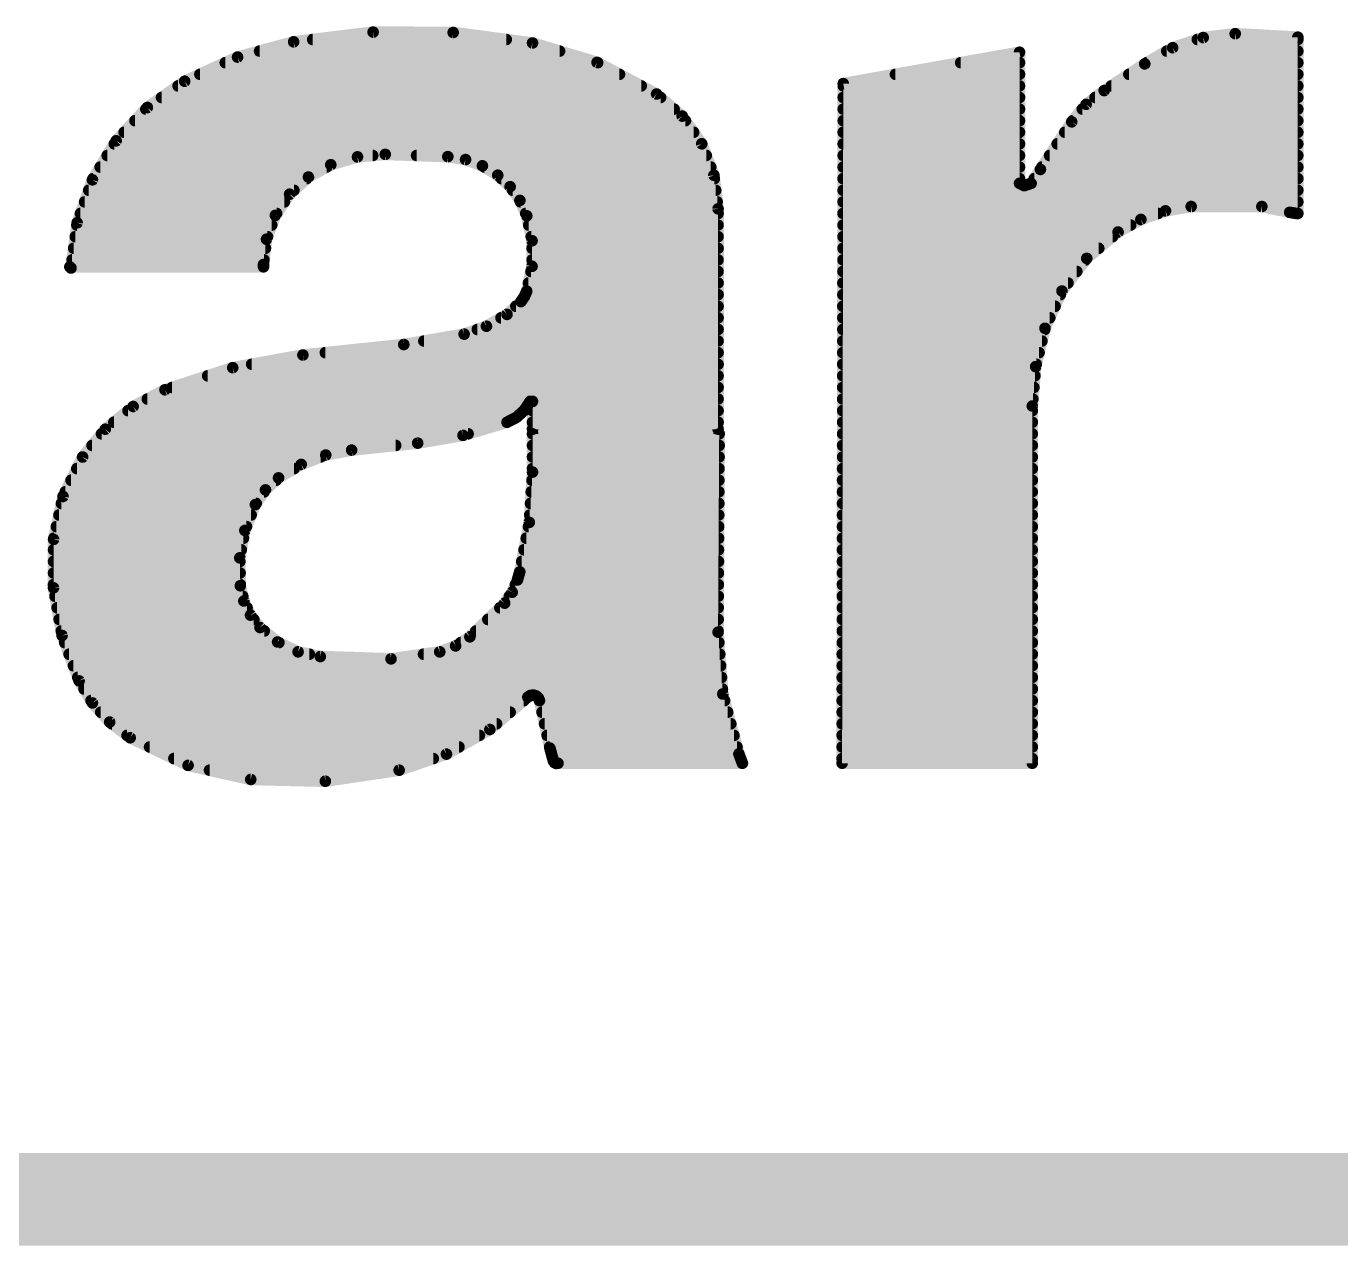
# Model space of a CAD drawing. Extents: x -0.1 to 94.1, y -0.1 to 63.6.
# Drawn here: x 41.434 to 44.313, y -0.102 to 2.569 of the extents above; entities that cross this region are included whole.
import ezdxf

# ---------------------------------------------------------------- set-up
doc = ezdxf.new("R2010")
doc.units = 0
doc.layers.add('20', color=53, linetype='CONTINUOUS')
doc.layers.add('21', color=41, linetype='CONTINUOUS')

msp = doc.modelspace()

# ---------------------------------------------------------------- linework, layer by layer
at = {"layer": '20', "const_width": 0.2032}
msp.add_lwpolyline([(2.3221, 0), (91.6579, 0)], dxfattribs=at)
at = {"layer": '21', "const_width": 0.0254}
for points in [[(42.1933, 2.5562), (42.0192, 2.5349)], [(42.3686, 2.5554), (42.1933, 2.5562)], [(42.5425, 2.5324), (42.3686, 2.5554)], [(44.0116, 2.5443), (44.0817, 2.5527)], [(44.0817, 2.5527), (44.2189, 2.5451)], [(42.0192, 2.5349), (41.8963, 2.5015)], [(42.0608, 2.54), (42.485, 2.54)], [(42.6839, 2.4899), (42.5425, 2.5324)], [(43.8836, 2.4867), (43.9447, 2.522)], [(43.9447, 2.522), (44.0116, 2.5443)], [(43.9988, 2.54), (44.2189, 2.54)], [(44.2189, 2.5451), (44.2189, 2.159)], [(41.8963, 2.5015), (41.7805, 2.4486)], [(41.9446, 2.5146), (42.6017, 2.5146)], [(43.2232, 2.4435), (43.6093, 2.5121)], [(43.6093, 2.5121), (43.6093, 2.225)], [(43.9319, 2.5146), (44.2189, 2.5146)], [(41.8138, 2.4638), (42.733, 2.4638)], [(41.8694, 2.4892), (42.6852, 2.4892)], [(42.8142, 2.4206), (42.6839, 2.4899)], [(43.3375, 2.4638), (43.6093, 2.4638)], [(43.4804, 2.4892), (43.6093, 2.4892)], [(43.7947, 2.4282), (43.8836, 2.4867)], [(43.8488, 2.4638), (44.2189, 2.4638)], [(43.8879, 2.4892), (44.2189, 2.4892)], [(41.7805, 2.4486), (41.6987, 2.3911)], [(41.766, 2.4384), (42.7807, 2.4384)], [(43.2206, 0.955), (43.2232, 2.4435)], [(43.2232, 2.4384), (43.6093, 2.4384)], [(43.8102, 2.4384), (44.2189, 2.4384)], [(41.7298, 2.413), (42.823, 2.413)], [(42.8704, 2.3723), (42.8142, 2.4206)], [(43.2231, 2.413), (43.6093, 2.413)], [(43.7552, 2.398), (43.7947, 2.4282)], [(43.7748, 2.413), (44.2189, 2.413)], [(41.6987, 2.3911), (41.6304, 2.3182)], [(41.6954, 2.3876), (42.8526, 2.3876)], [(43.2231, 2.3876), (43.6093, 2.3876)], [(43.7236, 2.3597), (43.7552, 2.398)], [(43.7467, 2.3876), (44.2189, 2.3876)], [(41.6716, 2.3622), (42.8775, 2.3622)], [(42.9131, 2.3118), (42.8704, 2.3723)], [(43.2231, 2.3622), (43.6093, 2.3622)], [(43.655, 2.2555), (43.7236, 2.3597)], [(43.7257, 2.3622), (44.2189, 2.3622)], [(41.6479, 2.3368), (42.8954, 2.3368)], [(43.223, 2.3368), (43.6093, 2.3368)], [(43.7085, 2.3368), (44.2189, 2.3368)], [(41.6304, 2.3182), (41.5784, 2.2328)], [(41.6263, 2.3114), (42.9133, 2.3114)], [(42.9398, 2.2427), (42.9131, 2.3118)], [(43.223, 2.3114), (43.6093, 2.3114)], [(43.6918, 2.3114), (44.2189, 2.3114)], [(41.6108, 2.286), (42.1925, 2.286)], [(42.0516, 2.2388), (42.1005, 2.2657)], [(42.1005, 2.2657), (42.1591, 2.283)], [(42.1591, 2.283), (42.2199, 2.2885)], [(42.2199, 2.2885), (42.357, 2.2835)], [(42.2885, 2.286), (42.9231, 2.286)], [(42.357, 2.2835), (42.3958, 2.2771)], [(42.3958, 2.2771), (42.4327, 2.2634)], [(42.4327, 2.2634), (42.4663, 2.2428)], [(43.2229, 2.286), (43.6093, 2.286)], [(43.6751, 2.286), (44.2189, 2.286)], [(41.5799, 2.2352), (42.0476, 2.2352)], [(41.5954, 2.2606), (42.0912, 2.2606)], [(42.0104, 2.2012), (42.0516, 2.2388)], [(42.4372, 2.2606), (42.9329, 2.2606)], [(42.4663, 2.2428), (42.4934, 2.2177)], [(42.4745, 2.2352), (42.9407, 2.2352)], [(42.9489, 2.1692), (42.9398, 2.2427)], [(43.2228, 2.2352), (43.6093, 2.2352)], [(43.2229, 2.2606), (43.6093, 2.2606)], [(43.6347, 2.225), (43.655, 2.2555)], [(43.6415, 2.2352), (44.2189, 2.2352)], [(43.6584, 2.2606), (44.2189, 2.2606)], [(41.5784, 2.2328), (41.545, 2.1386)], [(41.5703, 2.2098), (42.0198, 2.2098)], [(42.4934, 2.2177), (42.5148, 2.1877)], [(42.499, 2.2098), (42.9439, 2.2098)], [(43.2228, 2.2098), (44.2189, 2.2098)], [(43.6093, 2.225), (43.6194, 2.22)], [(43.6194, 2.22), (43.6347, 2.225)], [(41.5613, 2.1844), (41.9991, 2.1844)], [(41.9792, 2.1549), (42.0104, 2.2012)], [(42.5148, 2.1877), (42.5298, 2.1539)], [(42.5163, 2.1844), (42.947, 2.1844)], [(43.2227, 2.1844), (44.2189, 2.1844)], [(41.5522, 2.159), (41.982, 2.159)], [(41.9598, 2.1026), (41.9792, 2.1549)], [(42.5275, 2.159), (42.9489, 2.159)], [(42.5298, 2.1539), (42.5415, 2.0993)], [(42.9489, 1.6866), (42.9489, 2.1692)], [(43.2227, 2.159), (43.9127, 2.159)], [(43.929, 2.1647), (43.8751, 2.1459)], [(43.9852, 2.1742), (43.929, 2.1647)], [(44.1401, 2.1742), (43.9852, 2.1742)], [(44.2011, 2.1615), (44.1401, 2.1742)], [(44.2163, 2.159), (44.2011, 2.1615)], [(44.2189, 2.159), (44.2163, 2.159)], [(44.2163, 2.159), (44.2189, 2.159)], [(41.545, 2.1386), (41.5315, 2.0396)], [(41.5443, 2.1336), (41.9713, 2.1336)], [(42.5341, 2.1336), (42.9489, 2.1336)], [(43.2227, 2.1336), (43.8528, 2.1336)], [(43.8252, 2.1184), (43.7565, 2.0607)], [(43.8751, 2.1459), (43.8252, 2.1184)], [(41.5409, 2.1082), (41.9619, 2.1082)], [(41.9532, 2.0472), (41.9598, 2.1026)], [(42.5396, 2.1082), (42.9489, 2.1082)], [(42.5415, 2.0993), (42.5415, 2.0434)], [(43.2226, 2.1082), (43.8131, 2.1082)], [(41.5374, 2.0828), (41.9574, 2.0828)], [(42.5415, 2.0828), (42.9489, 2.0828)], [(43.2226, 2.0828), (43.7828, 2.0828)], [(43.7565, 2.0607), (43.7022, 1.9892)], [(41.529, 2.0422), (41.9532, 2.0422)], [(41.5315, 2.0396), (41.529, 2.0422)], [(41.5339, 2.0574), (41.9544, 2.0574)], [(41.9532, 2.0422), (41.9532, 2.0472)], [(42.5415, 2.0434), (42.5298, 1.9888)], [(42.539, 2.032), (42.9489, 2.032)], [(42.5415, 2.0574), (42.9489, 2.0574)], [(43.2225, 2.0574), (43.754, 2.0574)], [(43.2225, 2.032), (43.7347, 2.032)], [(42.5336, 2.0066), (42.9489, 2.0066)], [(43.2224, 2.0066), (43.7155, 2.0066)], [(42.5245, 1.9768), (42.5171, 1.966)], [(42.5298, 1.9888), (42.5245, 1.9768)], [(42.5265, 1.9812), (42.9489, 1.9812)], [(43.2224, 1.9812), (43.6986, 1.9812)], [(43.7022, 1.9892), (43.6651, 1.9075)], [(42.5171, 1.966), (42.4866, 1.938)], [(42.506, 1.9558), (42.9489, 1.9558)], [(43.2223, 1.9558), (43.6871, 1.9558)], [(42.4866, 1.938), (42.4416, 1.9121)], [(42.4734, 1.9304), (42.9489, 1.9304)], [(43.2223, 1.9304), (43.6755, 1.9304)], [(42.3926, 1.8948), (42.2605, 1.872)], [(42.4416, 1.9121), (42.3926, 1.8948)], [(42.4216, 1.905), (42.9489, 1.905)], [(43.2223, 1.905), (43.6645, 1.905)], [(43.6651, 1.9075), (43.6446, 1.8235)], [(42.2605, 1.872), (42.0395, 1.8491)], [(42.3045, 1.8796), (42.9489, 1.8796)], [(43.2222, 1.8796), (43.6583, 1.8796)], [(42.0395, 1.8491), (41.8858, 1.8213)], [(42.0887, 1.8542), (42.9489, 1.8542)], [(43.2222, 1.8542), (43.6521, 1.8542)], [(41.8858, 1.8213), (41.7373, 1.7729)], [(41.8309, 1.8034), (42.9489, 1.8034)], [(41.9273, 1.8288), (42.9489, 1.8288)], [(43.2221, 1.8288), (43.6459, 1.8288)], [(43.2221, 1.8034), (43.6429, 1.8034)], [(43.6446, 1.8235), (43.6372, 1.7374)], [(41.7373, 1.7729), (41.6676, 1.7363)], [(41.7529, 1.778), (42.9489, 1.778)], [(43.222, 1.778), (43.6407, 1.778)], [(41.6987, 1.7526), (42.9489, 1.7526)], [(42.5246, 1.7281), (42.5374, 1.7475)], [(42.5374, 1.7475), (42.5425, 1.7475)], [(42.5425, 1.7475), (42.5425, 1.6866)], [(43.222, 1.7526), (43.6385, 1.7526)], [(41.6676, 1.7363), (41.6067, 1.6865)], [(41.6565, 1.7272), (42.5236, 1.7272)], [(42.5073, 1.7125), (42.5246, 1.7281)], [(42.5425, 1.7272), (42.9489, 1.7272)], [(43.2219, 1.7272), (43.6372, 1.7272)], [(43.6372, 1.7374), (43.6372, 0.955)], [(41.6067, 1.6865), (41.5569, 1.6256)], [(41.6254, 1.7018), (42.4866, 1.7018)], [(42.3902, 1.673), (42.4866, 1.7018)], [(42.4866, 1.7018), (42.5073, 1.7125)], [(42.5425, 1.7018), (42.9489, 1.7018)], [(42.5425, 1.6866), (42.9489, 1.6866)], [(43.2219, 1.7018), (43.6372, 1.7018)], [(41.5984, 1.6764), (42.4014, 1.6764)], [(42.291, 1.6561), (42.3902, 1.673)], [(42.9514, 1.6764), (42.5425, 1.6764)], [(42.5425, 1.6764), (42.5425, 1.5926)], [(42.9489, 1.2421), (42.9514, 1.6764)], [(43.2219, 1.6764), (43.6372, 1.6764)], [(41.5777, 1.651), (42.2427, 1.651)], [(42.0357, 1.6095), (42.0896, 1.63)], [(42.0896, 1.63), (42.1462, 1.6408)], [(42.1462, 1.6408), (42.291, 1.6561)], [(42.5425, 1.651), (42.9513, 1.651)], [(43.2218, 1.651), (43.6372, 1.651)], [(41.5569, 1.6256), (41.514, 1.5394)], [(41.5443, 1.6002), (42.0202, 1.6002)], [(41.5569, 1.6256), (42.0781, 1.6256)], [(41.9862, 1.5799), (42.0357, 1.6095)], [(42.5425, 1.6256), (42.9511, 1.6256)], [(42.5425, 1.6002), (42.951, 1.6002)], [(43.2217, 1.6002), (43.6372, 1.6002)], [(43.2218, 1.6256), (43.6372, 1.6256)], [(41.5316, 1.5748), (41.9806, 1.5748)], [(41.9574, 1.5536), (41.9862, 1.5799)], [(42.5425, 1.5926), (42.5355, 1.4825)], [(42.5414, 1.5748), (42.9508, 1.5748)], [(43.2217, 1.5748), (43.6372, 1.5748)], [(41.519, 1.5494), (41.9545, 1.5494)], [(41.9354, 1.5215), (41.9574, 1.5536)], [(42.5397, 1.5494), (42.9507, 1.5494)], [(43.2216, 1.5494), (43.6372, 1.5494)], [(41.514, 1.5394), (41.4934, 1.4453)], [(41.5106, 1.524), (41.9371, 1.524)], [(41.9124, 1.4649), (41.9354, 1.5215)], [(42.5381, 1.524), (42.9505, 1.524)], [(43.2216, 1.524), (43.6372, 1.524)], [(41.5051, 1.4986), (41.9261, 1.4986)], [(42.5365, 1.4986), (42.9504, 1.4986)], [(43.2215, 1.4986), (43.6372, 1.4986)], [(41.4995, 1.4732), (41.9158, 1.4732)], [(41.9013, 1.4048), (41.9124, 1.4649)], [(42.5355, 1.4825), (42.5145, 1.3741)], [(42.5337, 1.4732), (42.9502, 1.4732)], [(43.2215, 1.4732), (43.6372, 1.4732)], [(41.4934, 1.4453), (41.4931, 1.3392)], [(41.494, 1.4478), (41.9092, 1.4478)], [(42.5288, 1.4478), (42.9501, 1.4478)], [(43.2215, 1.4478), (43.6372, 1.4478)], [(41.4933, 1.4224), (41.9045, 1.4224)], [(41.9024, 1.3437), (41.9013, 1.4048)], [(42.5238, 1.4224), (42.9499, 1.4224)], [(43.2214, 1.4224), (43.6372, 1.4224)], [(41.4932, 1.3716), (41.9019, 1.3716)], [(41.4933, 1.397), (41.9014, 1.397)], [(42.5145, 1.3741), (42.5094, 1.3564)], [(42.5138, 1.3716), (42.9496, 1.3716)], [(42.5189, 1.397), (42.9498, 1.397)], [(43.2213, 1.3716), (43.6372, 1.3716)], [(43.2214, 1.397), (43.6372, 1.397)], [(41.4932, 1.3462), (41.9024, 1.3462)], [(41.9101, 1.3103), (41.9024, 1.3437)], [(42.5094, 1.3564), (42.4979, 1.3296)], [(42.505, 1.3462), (42.9495, 1.3462)], [(43.2213, 1.3462), (43.6372, 1.3462)], [(41.4931, 1.3392), (41.512, 1.2347)], [(41.4965, 1.3208), (41.9077, 1.3208)], [(42.4979, 1.3296), (42.4815, 1.3056)], [(42.4919, 1.3208), (42.9494, 1.3208)], [(43.2212, 1.3208), (43.6372, 1.3208)], [(41.501, 1.2954), (41.9172, 1.2954)], [(41.9247, 1.2794), (41.9101, 1.3103)], [(42.4815, 1.3056), (42.4053, 1.2319)], [(42.471, 1.2954), (42.9492, 1.2954)], [(43.2212, 1.2954), (43.6372, 1.2954)], [(41.5056, 1.27), (41.9319, 1.27)], [(41.9456, 1.2522), (41.9247, 1.2794)], [(42.4447, 1.27), (42.9491, 1.27)], [(43.2212, 1.27), (43.6372, 1.27)], [(41.5102, 1.2446), (41.9548, 1.2446)], [(41.512, 1.2347), (41.5493, 1.1354)], [(41.984, 1.2206), (41.9456, 1.2522)], [(42.4053, 1.2319), (42.374, 1.2121)], [(42.4184, 1.2446), (42.9489, 1.2446)], [(42.9592, 1.1066), (42.9489, 1.2421)], [(43.2211, 1.2446), (43.6372, 1.2446)], [(41.5178, 1.2192), (41.9869, 1.2192)], [(42.0289, 1.199), (41.984, 1.2206)], [(42.0776, 1.1887), (42.0289, 1.199)], [(42.3393, 1.1989), (42.2326, 1.1836)], [(42.374, 1.2121), (42.3393, 1.1989)], [(42.3852, 1.2192), (42.9507, 1.2192)], [(43.2211, 1.2192), (43.6372, 1.2192)], [(41.5274, 1.1938), (42.0535, 1.1938)], [(41.5369, 1.1684), (42.9545, 1.1684)], [(42.2326, 1.1836), (42.0776, 1.1887)], [(42.3037, 1.1938), (42.9526, 1.1938)], [(43.221, 1.1938), (43.6372, 1.1938)], [(43.221, 1.1684), (43.6372, 1.1684)], [(41.5464, 1.143), (42.9565, 1.143)], [(43.2209, 1.143), (43.6372, 1.143)], [(41.5493, 1.1354), (41.5785, 1.0871)], [(41.5601, 1.1176), (42.9584, 1.1176)], [(43.2209, 1.1176), (43.6372, 1.1176)], [(41.5754, 1.0922), (42.5234, 1.0922)], [(41.5785, 1.0871), (41.6162, 1.0451)], [(42.449, 1.029), (42.5323, 1.0998)], [(42.5323, 1.0998), (42.5377, 1.1034)], [(42.5377, 1.1034), (42.5441, 1.1043)], [(42.5441, 1.1043), (42.5503, 1.1024)], [(42.5503, 1.1024), (42.5551, 1.0981)], [(42.5551, 1.0981), (42.5577, 1.0922)], [(42.5577, 1.0922), (42.5806, 0.9881)], [(42.5577, 1.0922), (42.9631, 1.0922)], [(42.9946, 0.9754), (42.9592, 1.1066)], [(43.2208, 1.0922), (43.6372, 1.0922)], [(41.5967, 1.0668), (42.4935, 1.0668)], [(42.5633, 1.0668), (42.97, 1.0668)], [(43.2208, 1.0668), (43.6372, 1.0668)], [(41.6162, 1.0451), (41.6611, 1.0109)], [(41.6211, 1.0414), (42.4636, 1.0414)], [(42.3539, 0.975), (42.449, 1.029)], [(42.5689, 1.0414), (42.9768, 1.0414)], [(43.2208, 1.0414), (43.6372, 1.0414)], [(41.6544, 1.016), (42.4261, 1.016)], [(41.6611, 1.0109), (41.788, 0.9503)], [(42.5745, 1.016), (42.9837, 1.016)], [(43.2207, 1.016), (43.6372, 1.016)], [(41.7036, 0.9906), (42.3814, 0.9906)], [(42.2504, 0.9398), (42.3539, 0.975)], [(42.58, 0.9906), (42.9905, 0.9906)], [(42.5806, 0.9881), (42.5882, 0.9601)], [(43.0022, 0.955), (42.9946, 0.9754)], [(43.2207, 0.9906), (43.6372, 0.9906)], [(41.7569, 0.9652), (42.3251, 0.9652)], [(41.788, 0.9503), (41.9252, 0.9195)], [(41.8349, 0.9398), (42.2504, 0.9398)], [(42.0887, 0.9157), (42.2504, 0.9398)], [(42.5868, 0.9652), (42.9984, 0.9652)], [(42.5882, 0.9601), (42.5904, 0.9565)], [(42.5904, 0.9565), (42.5941, 0.9546)], [(42.5941, 0.9546), (42.5983, 0.955)], [(42.5983, 0.955), (43.0022, 0.955)], [(43.2206, 0.9652), (43.6372, 0.9652)], [(43.6372, 0.955), (43.2206, 0.955)], [(41.9252, 0.9195), (42.0887, 0.9157)]]:
    msp.add_lwpolyline(points, dxfattribs=at)
at = {"layer": '21', "const_width": 0.0127}
for points in [[(42.1933, 2.5626, 1), (42.1932, 2.5499)], [(42.194, 2.5499, 1), (42.1925, 2.5625)], [(42.3695, 2.5617, 1), (42.3678, 2.5491)], [(42.3686, 2.549, 1), (42.3687, 2.5617)], [(44.0821, 2.559, 1), (44.0813, 2.5464)], [(44.0825, 2.5464, 1), (44.0809, 2.559)], [(42.0184, 2.5412, 1), (42.02, 2.5286)], [(42.0209, 2.5288, 1), (42.0175, 2.541)], [(42.0608, 2.5463, 1), (42.0608, 2.5337)], [(42.485, 2.5337, 1), (42.485, 2.5463)], [(42.5443, 2.5385, 1), (42.5407, 2.5263)], [(42.5417, 2.5261, 1), (42.5433, 2.5387)], [(43.9427, 2.528, 1), (43.9467, 2.516)], [(43.9479, 2.5165, 1), (43.9415, 2.5275)], [(43.9988, 2.5463, 1), (43.9988, 2.5337)], [(44.0109, 2.5506, 1), (44.0124, 2.538)], [(44.0137, 2.5383, 1), (44.0096, 2.5503)], [(44.2253, 2.5451, 1), (44.2126, 2.5451)], [(44.2185, 2.5388, 1), (44.2193, 2.5514)], [(44.2189, 2.5337, 1), (44.2189, 2.5463)], [(41.8947, 2.5076, 1), (41.898, 2.4954)], [(41.899, 2.4957, 1), (41.8937, 2.5073)], [(41.9446, 2.521, 1), (41.9446, 2.5083)], [(42.6017, 2.5083, 1), (42.6017, 2.521)], [(43.6157, 2.5121, 1), (43.603, 2.5121)], [(43.6104, 2.5058, 1), (43.6082, 2.5184)], [(43.9319, 2.521, 1), (43.9319, 2.5083)], [(44.2189, 2.5083, 1), (44.2189, 2.521)], [(41.8138, 2.4701, 1), (41.8138, 2.4575)], [(41.8694, 2.4956, 1), (41.8694, 2.4829)], [(42.6869, 2.4955, 1), (42.6809, 2.4843)], [(42.682, 2.4838, 1), (42.6857, 2.496)], [(42.6852, 2.4829, 1), (42.6852, 2.4956)], [(42.733, 2.4575, 1), (42.733, 2.4701)], [(43.3375, 2.4701, 1), (43.3375, 2.4575)], [(43.4804, 2.4956, 1), (43.4804, 2.4829)], [(43.6093, 2.4829, 1), (43.6093, 2.4956)], [(43.6093, 2.4575, 1), (43.6093, 2.4701)], [(43.8488, 2.4701, 1), (43.8488, 2.4575)], [(43.8804, 2.4922, 1), (43.8868, 2.4812)], [(43.8871, 2.4814, 1), (43.8801, 2.492)], [(43.8879, 2.4956, 1), (43.8879, 2.4829)], [(44.2189, 2.4829, 1), (44.2189, 2.4956)], [(44.2189, 2.4575, 1), (44.2189, 2.4701)], [(41.766, 2.4447, 1), (41.766, 2.4321)], [(41.7779, 2.4544, 1), (41.7831, 2.4428)], [(41.7842, 2.4434, 1), (41.7768, 2.4538)], [(42.7807, 2.4321, 1), (42.7807, 2.4447)], [(43.2221, 2.4498, 1), (43.2243, 2.4372)], [(43.2232, 2.4447, 1), (43.2232, 2.4321)], [(43.2295, 2.4435, 1), (43.2169, 2.4435)], [(43.6093, 2.4321, 1), (43.6093, 2.4447)], [(43.8102, 2.4447, 1), (43.8102, 2.4321)], [(44.2189, 2.4321, 1), (44.2189, 2.4447)], [(41.7298, 2.4194, 1), (41.7298, 2.4067)], [(42.8183, 2.4254, 1), (42.8101, 2.4158)], [(42.8112, 2.415, 1), (42.8172, 2.4262)], [(42.823, 2.4067, 1), (42.823, 2.4194)], [(43.2231, 2.4194, 1), (43.2231, 2.4067)], [(43.6093, 2.4067, 1), (43.6093, 2.4194)], [(43.7748, 2.4194, 1), (43.7748, 2.4067)], [(43.7912, 2.4335, 1), (43.7982, 2.4229)], [(43.7986, 2.4232, 1), (43.7908, 2.4332)], [(44.2189, 2.4067, 1), (44.2189, 2.4194)], [(41.6954, 2.3939, 1), (41.6954, 2.3813)], [(41.6951, 2.3963, 1), (41.7024, 2.3859)], [(41.7034, 2.3868, 1), (41.6941, 2.3955)], [(42.8526, 2.3813, 1), (42.8526, 2.3939)], [(43.2231, 2.3939, 1), (43.2231, 2.3813)], [(43.6093, 2.3813, 1), (43.6093, 2.3939)], [(43.7467, 2.3939, 1), (43.7467, 2.3813)], [(43.7514, 2.403, 1), (43.7591, 2.393)], [(43.7601, 2.394, 1), (43.7504, 2.402)], [(44.2189, 2.3813, 1), (44.2189, 2.3939)], [(41.6716, 2.3685, 1), (41.6716, 2.3559)], [(42.8756, 2.376, 1), (42.8652, 2.3686)], [(42.8662, 2.3675, 1), (42.8745, 2.3771)], [(42.8775, 2.3559, 1), (42.8775, 2.3685)], [(43.2231, 2.3685, 1), (43.2231, 2.3559)], [(43.6093, 2.3559, 1), (43.6093, 2.3685)], [(43.7187, 2.3637, 1), (43.7285, 2.3557)], [(43.7289, 2.3562, 1), (43.7183, 2.3632)], [(43.7257, 2.3685, 1), (43.7257, 2.3559)], [(44.2189, 2.3559, 1), (44.2189, 2.3685)], [(41.6479, 2.3432, 1), (41.6479, 2.3305)], [(42.8954, 2.3305, 1), (42.8954, 2.3432)], [(43.223, 2.3432, 1), (43.223, 2.3305)], [(43.6093, 2.3305, 1), (43.6093, 2.3432)], [(43.7085, 2.3432, 1), (43.7085, 2.3305)], [(44.2189, 2.3305, 1), (44.2189, 2.3432)], [(41.6263, 2.3177, 1), (41.6263, 2.3051)], [(41.6258, 2.3225, 1), (41.635, 2.3138)], [(41.6358, 2.3149, 1), (41.625, 2.3215)], [(42.919, 2.3141, 1), (42.9072, 2.3095)], [(42.9079, 2.3081, 1), (42.9183, 2.3155)], [(42.9133, 2.3051, 1), (42.9133, 2.3177)], [(43.223, 2.3177, 1), (43.223, 2.3051)], [(43.6093, 2.3051, 1), (43.6093, 2.3177)], [(43.6918, 2.3177, 1), (43.6918, 2.3051)], [(44.2189, 2.3051, 1), (44.2189, 2.3177)], [(41.6108, 2.2923, 1), (41.6108, 2.2797)], [(42.0987, 2.2718, 1), (42.1023, 2.2596)], [(42.1036, 2.2601, 1), (42.0974, 2.2713)], [(42.1585, 2.2893, 1), (42.1597, 2.2766)], [(42.1609, 2.2769, 1), (42.1573, 2.289)], [(42.1925, 2.2797, 1), (42.1925, 2.2923)], [(42.2201, 2.2948, 1), (42.2197, 2.2822)], [(42.2205, 2.2822, 1), (42.2193, 2.2948)], [(42.2885, 2.2923, 1), (42.2885, 2.2797)], [(42.358, 2.2898, 1), (42.356, 2.2772)], [(42.3568, 2.2772, 1), (42.3572, 2.2898)], [(42.3981, 2.283, 1), (42.3936, 2.2711)], [(42.3948, 2.2708, 1), (42.3969, 2.2834)], [(42.436, 2.2688, 1), (42.4294, 2.2579)], [(42.4305, 2.2574, 1), (42.4349, 2.2693)], [(42.9231, 2.2797, 1), (42.9231, 2.2923)], [(43.2229, 2.2923, 1), (43.2229, 2.2797)], [(43.6093, 2.2797, 1), (43.6093, 2.2923)], [(43.6751, 2.2923, 1), (43.6751, 2.2797)], [(44.2189, 2.2797, 1), (44.2189, 2.2923)], [(41.5799, 2.2416, 1), (41.5799, 2.2289)], [(41.5954, 2.267, 1), (41.5954, 2.2543)], [(42.0485, 2.2444, 1), (42.0547, 2.2333)], [(42.0559, 2.2341, 1), (42.0473, 2.2435)], [(42.0476, 2.2289, 1), (42.0476, 2.2416)], [(42.0912, 2.2543, 1), (42.0912, 2.267)], [(42.4372, 2.267, 1), (42.4372, 2.2543)], [(42.4706, 2.2475, 1), (42.462, 2.2381)], [(42.463, 2.2374, 1), (42.4696, 2.2482)], [(42.4745, 2.2416, 1), (42.4745, 2.2289)], [(42.9329, 2.2543, 1), (42.9329, 2.267)], [(42.9461, 2.2435, 1), (42.9335, 2.2419)], [(42.9339, 2.2404, 1), (42.9457, 2.245)], [(42.9407, 2.2289, 1), (42.9407, 2.2416)], [(43.2228, 2.2416, 1), (43.2228, 2.2289)], [(43.2229, 2.267, 1), (43.2229, 2.2543)], [(43.6093, 2.2543, 1), (43.6093, 2.267)], [(43.6093, 2.2289, 1), (43.6093, 2.2416)], [(43.6415, 2.2416, 1), (43.6415, 2.2289)], [(43.6497, 2.259, 1), (43.6603, 2.252)], [(43.6603, 2.252, 1), (43.6497, 2.259)], [(43.6584, 2.267, 1), (43.6584, 2.2543)], [(44.2189, 2.2543, 1), (44.2189, 2.267)], [(44.2189, 2.2289, 1), (44.2189, 2.2416)], [(41.5703, 2.2161, 1), (41.5703, 2.2035)], [(41.573, 2.2361, 1), (41.5839, 2.2295)], [(41.5844, 2.2307, 1), (41.5725, 2.2349)], [(42.0198, 2.2035, 1), (42.0198, 2.2161)], [(42.4985, 2.2214, 1), (42.4882, 2.214)], [(42.4891, 2.213, 1), (42.4977, 2.2224)], [(42.499, 2.2161, 1), (42.499, 2.2035)], [(42.9439, 2.2035, 1), (42.9439, 2.2161)], [(43.2228, 2.2161, 1), (43.2228, 2.2035)], [(43.6121, 2.2307, 1), (43.6065, 2.2193)], [(43.603, 2.225, 1), (43.6157, 2.225)], [(43.6174, 2.226, 1), (43.6214, 2.214)], [(43.6166, 2.2143, 1), (43.6222, 2.2257)], [(43.6294, 2.2285, 1), (43.64, 2.2215)], [(43.6367, 2.219, 1), (43.6327, 2.231)], [(44.2189, 2.2035, 1), (44.2189, 2.2161)], [(41.5613, 2.1907, 1), (41.5613, 2.1781)], [(41.9991, 2.1781, 1), (41.9991, 2.1907)], [(42.0061, 2.2059, 1), (42.0147, 2.1965)], [(42.0157, 2.1976, 1), (42.0051, 2.2047)], [(42.5206, 2.1902, 1), (42.509, 2.1851)], [(42.5097, 2.184, 1), (42.52, 2.1913)], [(42.5163, 2.1907, 1), (42.5163, 2.1781)], [(42.947, 2.1781, 1), (42.947, 2.1907)], [(43.2227, 2.1907, 1), (43.2227, 2.1781)], [(44.2189, 2.1781, 1), (44.2189, 2.1907)], [(41.5522, 2.1654, 1), (41.5522, 2.1527)], [(41.9739, 2.1585, 1), (41.9845, 2.1514)], [(41.9852, 2.1527, 1), (41.9733, 2.1571)], [(41.982, 2.1527, 1), (41.982, 2.1654)], [(42.5275, 2.1654, 1), (42.5275, 2.1527)], [(42.536, 2.1552, 1), (42.5236, 2.1526)], [(42.524, 2.1513, 1), (42.5356, 2.1565)], [(42.9552, 2.1692, 1), (42.9426, 2.1692)], [(42.9426, 2.1684, 1), (42.9552, 2.17)], [(42.9489, 2.1527, 1), (42.9489, 2.1654)], [(43.2227, 2.1654, 1), (43.2227, 2.1527)], [(43.9127, 2.1527, 1), (43.9127, 2.1654)], [(43.9279, 2.1709, 1), (43.93, 2.1584)], [(43.9311, 2.1587, 1), (43.9269, 2.1707)], [(43.9852, 2.1805, 1), (43.9852, 2.1679)], [(43.9863, 2.1679, 1), (43.9841, 2.1805)], [(44.1414, 2.1804, 1), (44.1388, 2.168)], [(44.1401, 2.1679, 1), (44.1401, 2.1805)], [(44.2021, 2.1678, 1), (44.2001, 2.1552)], [(44.1998, 2.1553, 1), (44.2024, 2.1677)], [(44.2163, 2.1654, 1), (44.2163, 2.1527)], [(44.2163, 2.1654, 1), (44.2163, 2.1527)], [(44.2126, 2.159, 1), (44.2253, 2.159)], [(44.2153, 2.1527, 1), (44.2173, 2.1653)], [(44.2189, 2.1527, 1), (44.2189, 2.1654)], [(44.2189, 2.1527, 1), (44.2189, 2.1654)], [(41.5443, 2.1399, 1), (41.5443, 2.1273)], [(41.539, 2.1408, 1), (41.551, 2.1365)], [(41.5513, 2.1378, 1), (41.5387, 2.1395)], [(41.9713, 2.1273, 1), (41.9713, 2.1399)], [(42.5341, 2.1399, 1), (42.5341, 2.1273)], [(42.9489, 2.1273, 1), (42.9489, 2.1399)], [(43.2227, 2.1399, 1), (43.2227, 2.1273)], [(43.8293, 2.1135, 1), (43.8211, 2.1233)], [(43.8528, 2.1273, 1), (43.8528, 2.1399)], [(43.873, 2.1519, 1), (43.8772, 2.1399)], [(43.8782, 2.1404, 1), (43.8721, 2.1515)], [(41.5409, 2.1145, 1), (41.5409, 2.1019)], [(41.9538, 2.1048, 1), (41.9657, 2.1004)], [(41.9661, 2.1019, 1), (41.9535, 2.1034)], [(41.9619, 2.1019, 1), (41.9619, 2.1145)], [(42.5396, 2.1145, 1), (42.5396, 2.1019)], [(42.5478, 2.0993, 1), (42.5351, 2.0993)], [(42.5353, 2.098, 1), (42.5477, 2.1006)], [(42.9489, 2.1019, 1), (42.9489, 2.1145)], [(43.2226, 2.1145, 1), (43.2226, 2.1019)], [(43.8131, 2.1019, 1), (43.8131, 2.1145)], [(43.8221, 2.124, 1), (43.8283, 2.1128)], [(41.5374, 2.0892, 1), (41.5374, 2.0765)], [(41.9574, 2.0765, 1), (41.9574, 2.0892)], [(42.5415, 2.0892, 1), (42.5415, 2.0765)], [(42.9489, 2.0765, 1), (42.9489, 2.0892)], [(43.2226, 2.0892, 1), (43.2226, 2.0765)], [(43.7616, 2.0568, 1), (43.7514, 2.0645)], [(43.7828, 2.0765, 1), (43.7828, 2.0892)], [(41.529, 2.0486, 1), (41.529, 2.0359)], [(41.5336, 2.0466, 1), (41.5244, 2.0378)], [(41.5252, 2.0405, 1), (41.5378, 2.0387)], [(41.5269, 2.0352, 1), (41.5361, 2.044)], [(41.5339, 2.0637, 1), (41.5339, 2.0511)], [(41.9469, 2.0479, 1), (41.9595, 2.0465)], [(41.9596, 2.0472, 1), (41.9469, 2.0472)], [(41.9469, 2.0422, 1), (41.9596, 2.0422)], [(41.9532, 2.0359, 1), (41.9532, 2.0486)], [(41.9544, 2.0511, 1), (41.9544, 2.0637)], [(42.539, 2.0383, 1), (42.539, 2.0257)], [(42.5415, 2.0637, 1), (42.5415, 2.0511)], [(42.5351, 2.0434, 1), (42.5478, 2.0434)], [(42.5477, 2.0421, 1), (42.5353, 2.0447)], [(42.9489, 2.0511, 1), (42.9489, 2.0637)], [(42.9489, 2.0257, 1), (42.9489, 2.0383)], [(43.2225, 2.0637, 1), (43.2225, 2.0511)], [(43.2225, 2.0383, 1), (43.2225, 2.0257)], [(43.7347, 2.0257, 1), (43.7347, 2.0383)], [(43.7524, 2.0655, 1), (43.7606, 2.0558)], [(43.754, 2.0511, 1), (43.754, 2.0637)], [(42.5336, 2.013, 1), (42.5336, 2.0003)], [(42.9489, 2.0003, 1), (42.9489, 2.013)], [(43.2224, 2.013, 1), (43.2224, 2.0003)], [(43.7155, 2.0003, 1), (43.7155, 2.013)], [(42.5298, 1.9732, 1), (42.5193, 1.9804)], [(42.5265, 1.9876, 1), (42.5265, 1.9748)], [(42.5236, 1.9901, 1), (42.536, 1.9875)], [(42.5356, 1.9863, 1), (42.524, 1.9913)], [(42.9489, 1.9748, 1), (42.9489, 1.9876)], [(43.2224, 1.9876, 1), (43.2224, 1.9748)], [(43.6972, 1.993, 1), (43.7073, 1.9853)], [(43.708, 1.9866, 1), (43.6965, 1.9918)], [(43.6986, 1.9748, 1), (43.6986, 1.9876)], [(42.506, 1.9622, 1), (42.506, 1.9494)], [(42.5119, 1.9696, 1), (42.5223, 1.9624)], [(42.5214, 1.9613, 1), (42.5128, 1.9707)], [(42.5187, 1.9793, 1), (42.5304, 1.9742)], [(42.9489, 1.9494, 1), (42.9489, 1.9622)], [(43.2223, 1.9622, 1), (43.2223, 1.9494)], [(43.6871, 1.9494, 1), (43.6871, 1.9622)], [(42.4734, 1.9368, 1), (42.4734, 1.9241)], [(42.4823, 1.9427, 1), (42.4909, 1.9333)], [(42.4898, 1.9325, 1), (42.4834, 1.9435)], [(42.9489, 1.9241, 1), (42.9489, 1.9368)], [(43.2223, 1.9368, 1), (43.2223, 1.9241)], [(43.6755, 1.9241, 1), (43.6755, 1.9368)], [(42.3905, 1.9008, 1), (42.3947, 1.8888)], [(42.3937, 1.8885, 1), (42.3915, 1.9011)], [(42.4216, 1.9114, 1), (42.4216, 1.8986)], [(42.4384, 1.9176, 1), (42.4448, 1.9065)], [(42.4437, 1.9061, 1), (42.4395, 1.918)], [(42.9489, 1.8986, 1), (42.9489, 1.9114)], [(43.2223, 1.9114, 1), (43.2223, 1.8986)], [(43.6593, 1.9101, 1), (43.6709, 1.9049)], [(43.6713, 1.906, 1), (43.6589, 1.909)], [(43.6645, 1.8986, 1), (43.6645, 1.9114)], [(42.2594, 1.8783, 1), (42.2616, 1.8657)], [(42.2612, 1.8657, 1), (42.2598, 1.8783)], [(42.3045, 1.886, 1), (42.3045, 1.8733)], [(42.9489, 1.8733, 1), (42.9489, 1.886)], [(43.2222, 1.886, 1), (43.2222, 1.8733)], [(43.6583, 1.8733, 1), (43.6583, 1.886)], [(42.0388, 1.8554, 1), (42.0402, 1.8428)], [(42.0406, 1.8429, 1), (42.0384, 1.8553)], [(42.0887, 1.8606, 1), (42.0887, 1.8478)], [(42.9489, 1.8478, 1), (42.9489, 1.8606)], [(43.2222, 1.8606, 1), (43.2222, 1.8478)], [(43.6521, 1.8478, 1), (43.6521, 1.8606)], [(41.8309, 1.8098, 1), (41.8309, 1.7971)], [(41.8847, 1.8276, 1), (41.8869, 1.8151)], [(41.8878, 1.8153, 1), (41.8838, 1.8273)], [(41.9273, 1.8352, 1), (41.9273, 1.8224)], [(42.9489, 1.8224, 1), (42.9489, 1.8352)], [(42.9489, 1.7971, 1), (42.9489, 1.8098)], [(43.2221, 1.8352, 1), (43.2221, 1.8224)], [(43.2221, 1.8098, 1), (43.2221, 1.7971)], [(43.651, 1.823, 1), (43.6383, 1.8241)], [(43.6385, 1.825, 1), (43.6508, 1.822)], [(43.6429, 1.7971, 1), (43.6429, 1.8098)], [(43.6459, 1.8224, 1), (43.6459, 1.8352)], [(41.7353, 1.7789, 1), (41.7393, 1.7669)], [(41.7403, 1.7673, 1), (41.7343, 1.7785)], [(41.7529, 1.7844, 1), (41.7529, 1.7716)], [(42.9489, 1.7716, 1), (42.9489, 1.7844)], [(43.222, 1.7844, 1), (43.222, 1.7716)], [(43.6407, 1.7716, 1), (43.6407, 1.7844)], [(41.6987, 1.759, 1), (41.6987, 1.7463)], [(42.5374, 1.7539, 1), (42.5374, 1.7411)], [(42.5427, 1.744, 1), (42.5321, 1.751)], [(42.5489, 1.7475, 1), (42.5362, 1.7475)], [(42.5425, 1.7411, 1), (42.5425, 1.7539)], [(42.9489, 1.7463, 1), (42.9489, 1.759)], [(43.222, 1.759, 1), (43.222, 1.7463)], [(43.6385, 1.7463, 1), (43.6385, 1.759)], [(41.6565, 1.7336, 1), (41.6565, 1.7208)], [(41.6647, 1.7419, 1), (41.6706, 1.7307)], [(41.6717, 1.7314, 1), (41.6636, 1.7412)], [(42.5193, 1.7316, 1), (42.5299, 1.7246)], [(42.5288, 1.7233, 1), (42.5203, 1.7328)], [(42.5236, 1.7208, 1), (42.5236, 1.7336)], [(42.5425, 1.7336, 1), (42.5425, 1.7208)], [(42.9489, 1.7208, 1), (42.9489, 1.7336)], [(43.2219, 1.7336, 1), (43.2219, 1.7208)], [(43.6435, 1.7374, 1), (43.6309, 1.7374)], [(43.6309, 1.7379, 1), (43.6435, 1.7369)], [(43.6372, 1.7208, 1), (43.6372, 1.7336)], [(41.6116, 1.6825, 1), (41.6018, 1.6906)], [(41.6254, 1.7082, 1), (41.6254, 1.6954)], [(42.4837, 1.7074, 1), (42.4895, 1.6962)], [(42.4884, 1.6957, 1), (42.4848, 1.7079)], [(42.4866, 1.6954, 1), (42.4866, 1.7082)], [(42.503, 1.7172, 1), (42.5115, 1.7078)], [(42.5102, 1.7069, 1), (42.5044, 1.7181)], [(42.5425, 1.7082, 1), (42.5425, 1.6954)], [(42.5425, 1.693, 1), (42.5425, 1.6803)], [(42.9489, 1.6954, 1), (42.9489, 1.7082)], [(42.9489, 1.6803, 1), (42.9489, 1.693)], [(43.2219, 1.7082, 1), (43.2219, 1.6954)], [(43.6372, 1.6954, 1), (43.6372, 1.7082)], [(41.5984, 1.6828, 1), (41.5984, 1.6701)], [(41.6027, 1.6915, 1), (41.6107, 1.6816)], [(42.3884, 1.6791, 1), (42.392, 1.667)], [(42.3912, 1.6668, 1), (42.3891, 1.6793)], [(42.4014, 1.6701, 1), (42.4014, 1.6828)], [(42.5425, 1.6828, 1), (42.5425, 1.6701)], [(42.5362, 1.6866, 1), (42.5489, 1.6866)], [(42.5489, 1.6764, 1), (42.5362, 1.6764)], [(42.9426, 1.6866, 1), (42.9552, 1.6866)], [(42.9577, 1.6764, 1), (42.9451, 1.6764)], [(42.9514, 1.6701, 1), (42.9514, 1.6828)], [(43.2219, 1.6828, 1), (43.2219, 1.6701)], [(43.6372, 1.6701, 1), (43.6372, 1.6828)], [(41.5777, 1.6574, 1), (41.5777, 1.6446)], [(42.0884, 1.6362, 1), (42.0908, 1.6237)], [(42.0918, 1.624, 1), (42.0873, 1.6359)], [(42.1455, 1.6471, 1), (42.1469, 1.6345)], [(42.1474, 1.6346, 1), (42.145, 1.647)], [(42.2427, 1.6446, 1), (42.2427, 1.6574)], [(42.2899, 1.6624, 1), (42.2921, 1.6498)], [(42.2917, 1.6498, 1), (42.2903, 1.6624)], [(42.5425, 1.6574, 1), (42.5425, 1.6446)], [(42.9513, 1.6446, 1), (42.9513, 1.6574)], [(43.2218, 1.6574, 1), (43.2218, 1.6446)], [(43.6372, 1.6446, 1), (43.6372, 1.6574)], [(41.5443, 1.6066, 1), (41.5443, 1.5938)], [(41.5569, 1.632, 1), (41.5569, 1.6193)], [(41.552, 1.6296, 1), (41.5618, 1.6216)], [(41.5626, 1.6228, 1), (41.5512, 1.6284)], [(42.0202, 1.5938, 1), (42.0202, 1.6066)], [(42.0334, 1.6154, 1), (42.038, 1.6035)], [(42.039, 1.604, 1), (42.0324, 1.6149)], [(42.0781, 1.6193, 1), (42.0781, 1.632)], [(42.5425, 1.6066, 1), (42.5425, 1.5938)], [(42.5425, 1.632, 1), (42.5425, 1.6193)], [(42.9511, 1.6193, 1), (42.9511, 1.632)], [(42.951, 1.5938, 1), (42.951, 1.6066)], [(43.2217, 1.6066, 1), (43.2217, 1.5938)], [(43.2218, 1.632, 1), (43.2218, 1.6193)], [(43.6372, 1.6193, 1), (43.6372, 1.632)], [(43.6372, 1.5938, 1), (43.6372, 1.6066)], [(41.5316, 1.5812, 1), (41.5316, 1.5684)], [(41.9829, 1.5854, 1), (41.9895, 1.5744)], [(41.9806, 1.5684, 1), (41.9806, 1.5812)], [(41.9905, 1.5752, 1), (41.9819, 1.5846)], [(42.5414, 1.5812, 1), (42.5414, 1.5684)], [(42.5488, 1.5922, 1), (42.5362, 1.593)], [(42.5362, 1.5926, 1), (42.5489, 1.5926)], [(42.9508, 1.5684, 1), (42.9508, 1.5812)], [(43.2217, 1.5812, 1), (43.2217, 1.5684)], [(43.6372, 1.5684, 1), (43.6372, 1.5812)], [(41.519, 1.5558, 1), (41.519, 1.5431)], [(41.9532, 1.5583, 1), (41.9617, 1.5489)], [(41.9627, 1.55, 1), (41.9522, 1.5572)], [(41.9545, 1.5431, 1), (41.9545, 1.5558)], [(42.5397, 1.5558, 1), (42.5397, 1.5431)], [(42.9507, 1.5431, 1), (42.9507, 1.5558)], [(43.2216, 1.5558, 1), (43.2216, 1.5431)], [(43.6372, 1.5431, 1), (43.6372, 1.5558)], [(41.5106, 1.5304, 1), (41.5106, 1.5176)], [(41.5083, 1.5422, 1), (41.5197, 1.5365)], [(41.5202, 1.538, 1), (41.5078, 1.5407)], [(41.9302, 1.5251, 1), (41.9406, 1.5179)], [(41.9413, 1.5191, 1), (41.9295, 1.5239)], [(41.9371, 1.5176, 1), (41.9371, 1.5304)], [(42.5381, 1.5304, 1), (42.5381, 1.5176)], [(42.9505, 1.5176, 1), (42.9505, 1.5304)], [(43.2216, 1.5304, 1), (43.2216, 1.5176)], [(43.6372, 1.5176, 1), (43.6372, 1.5304)], [(41.5051, 1.505, 1), (41.5051, 1.4923)], [(41.9261, 1.4923, 1), (41.9261, 1.505)], [(42.5365, 1.505, 1), (42.5365, 1.4923)], [(42.9504, 1.4923, 1), (42.9504, 1.505)], [(43.2215, 1.505, 1), (43.2215, 1.4923)], [(43.6372, 1.4923, 1), (43.6372, 1.505)], [(41.4995, 1.4796, 1), (41.4995, 1.4668)], [(41.9065, 1.4673, 1), (41.9183, 1.4625)], [(41.9187, 1.4637, 1), (41.9062, 1.466)], [(41.9158, 1.4668, 1), (41.9158, 1.4796)], [(42.5337, 1.4796, 1), (42.5337, 1.4668)], [(42.5291, 1.4829, 1), (42.5418, 1.4821)], [(42.5417, 1.4812, 1), (42.5292, 1.4837)], [(42.9502, 1.4668, 1), (42.9502, 1.4796)], [(43.2215, 1.4796, 1), (43.2215, 1.4668)], [(43.6372, 1.4668, 1), (43.6372, 1.4796)], [(41.4872, 1.4467, 1), (41.4996, 1.4439)], [(41.4997, 1.4453, 1), (41.4871, 1.4453)], [(41.494, 1.4542, 1), (41.494, 1.4414)], [(41.9092, 1.4414, 1), (41.9092, 1.4542)], [(42.5288, 1.4542, 1), (42.5288, 1.4414)], [(42.9501, 1.4414, 1), (42.9501, 1.4542)], [(43.2215, 1.4542, 1), (43.2215, 1.4414)], [(43.6372, 1.4414, 1), (43.6372, 1.4542)], [(41.4933, 1.4288, 1), (41.4933, 1.4161)], [(41.9076, 1.4049, 1), (41.8949, 1.4047)], [(41.895, 1.406, 1), (41.9075, 1.4036)], [(41.9045, 1.4161, 1), (41.9045, 1.4288)], [(42.5238, 1.4288, 1), (42.5238, 1.4161)], [(42.9499, 1.4161, 1), (42.9499, 1.4288)], [(43.2214, 1.4288, 1), (43.2214, 1.4161)], [(43.6372, 1.4161, 1), (43.6372, 1.4288)], [(41.4932, 1.378, 1), (41.4932, 1.3653)], [(41.4933, 1.4034, 1), (41.4933, 1.3906)], [(41.9014, 1.3906, 1), (41.9014, 1.4034)], [(41.9019, 1.3653, 1), (41.9019, 1.378)], [(42.5138, 1.378, 1), (42.5138, 1.3653)], [(42.5206, 1.3723, 1), (42.5084, 1.3759)], [(42.5189, 1.4034, 1), (42.5189, 1.3906)], [(42.9496, 1.3653, 1), (42.9496, 1.378)], [(42.9498, 1.3906, 1), (42.9498, 1.4034)], [(43.2213, 1.378, 1), (43.2213, 1.3653)], [(43.2214, 1.4034, 1), (43.2214, 1.3906)], [(43.6372, 1.3906, 1), (43.6372, 1.4034)], [(43.6372, 1.3653, 1), (43.6372, 1.378)], [(41.4932, 1.3526, 1), (41.4932, 1.3398)], [(41.9086, 1.3451, 1), (41.8962, 1.3423)], [(41.9024, 1.3398, 1), (41.9024, 1.3526)], [(42.505, 1.3526, 1), (42.505, 1.3398)], [(42.5033, 1.3582, 1), (42.5155, 1.3546)], [(42.5152, 1.3539, 1), (42.5036, 1.3589)], [(42.5083, 1.3753, 1), (42.5207, 1.3729)], [(42.9495, 1.3398, 1), (42.9495, 1.3526)], [(43.2213, 1.3526, 1), (43.2213, 1.3398)], [(43.6372, 1.3398, 1), (43.6372, 1.3526)], [(41.4994, 1.3403, 1), (41.4869, 1.3381)], [(41.4868, 1.3392, 1), (41.4995, 1.3392)], [(41.4965, 1.3272, 1), (41.4965, 1.3144)], [(41.8961, 1.3436, 1), (41.9087, 1.3438)], [(41.9077, 1.3144, 1), (41.9077, 1.3272)], [(42.4919, 1.3272, 1), (42.4919, 1.3144)], [(42.4921, 1.3321, 1), (42.5038, 1.3271)], [(42.5032, 1.326, 1), (42.4927, 1.3332)], [(42.9494, 1.3144, 1), (42.9494, 1.3272)], [(43.2212, 1.3272, 1), (43.2212, 1.3144)], [(43.6372, 1.3144, 1), (43.6372, 1.3272)], [(41.501, 1.3018, 1), (41.501, 1.2891)], [(41.9158, 1.313, 1), (41.9044, 1.3076)], [(41.9039, 1.3089, 1), (41.9163, 1.3118)], [(41.9172, 1.2891, 1), (41.9172, 1.3018)], [(42.471, 1.3018, 1), (42.471, 1.2891)], [(42.4763, 1.3092, 1), (42.4867, 1.302)], [(42.4859, 1.301, 1), (42.4771, 1.3102)], [(42.9492, 1.2891, 1), (42.9492, 1.3018)], [(43.2212, 1.3018, 1), (43.2212, 1.2891)], [(43.6372, 1.2891, 1), (43.6372, 1.3018)], [(41.5056, 1.2764, 1), (41.5056, 1.2636)], [(41.9298, 1.2832, 1), (41.9197, 1.2755)], [(41.919, 1.2766, 1), (41.9305, 1.2821)], [(41.9319, 1.2636, 1), (41.9319, 1.2764)], [(42.4447, 1.2764, 1), (42.4447, 1.2636)], [(42.9491, 1.2636, 1), (42.9491, 1.2764)], [(43.2212, 1.2764, 1), (43.2212, 1.2636)], [(43.6372, 1.2636, 1), (43.6372, 1.2764)], [(41.5102, 1.251, 1), (41.5102, 1.2383)], [(41.5179, 1.237, 1), (41.506, 1.2325)], [(41.5057, 1.2336, 1), (41.5182, 1.2359)], [(41.9496, 1.2571, 1), (41.9416, 1.2473)], [(41.9406, 1.2483, 1), (41.9506, 1.2561)], [(41.9548, 1.2383, 1), (41.9548, 1.251)], [(42.4009, 1.2365, 1), (42.4097, 1.2273)], [(42.4087, 1.2265, 1), (42.4019, 1.2373)], [(42.4184, 1.251, 1), (42.4184, 1.2383)], [(42.9552, 1.2426, 1), (42.9426, 1.2416)], [(42.9426, 1.2421, 1), (42.9552, 1.2421)], [(42.9489, 1.2383, 1), (42.9489, 1.251)], [(43.2211, 1.251, 1), (43.2211, 1.2383)], [(43.6372, 1.2383, 1), (43.6372, 1.251)], [(41.5178, 1.2256, 1), (41.5178, 1.2128)], [(41.9868, 1.2263, 1), (41.9813, 1.2149)], [(41.98, 1.2157, 1), (41.9881, 1.2255)], [(41.9869, 1.2128, 1), (41.9869, 1.2256)], [(42.0302, 1.2052, 1), (42.0276, 1.1928)], [(42.0261, 1.1933, 1), (42.0317, 1.2047)], [(42.337, 1.2048, 1), (42.3416, 1.193)], [(42.3402, 1.1926, 1), (42.3384, 1.2052)], [(42.3706, 1.2174, 1), (42.3774, 1.2067)], [(42.3762, 1.2061, 1), (42.3717, 1.218)], [(42.3852, 1.2256, 1), (42.3852, 1.2128)], [(42.9507, 1.2128, 1), (42.9507, 1.2256)], [(43.2211, 1.2256, 1), (43.2211, 1.2128)], [(43.6372, 1.2128, 1), (43.6372, 1.2256)], [(41.5274, 1.2002, 1), (41.5274, 1.1874)], [(41.5369, 1.1748, 1), (41.5369, 1.1621)], [(42.0535, 1.1874, 1), (42.0535, 1.2002)], [(42.0778, 1.195, 1), (42.0774, 1.1824)], [(42.0763, 1.1825, 1), (42.0789, 1.1949)], [(42.2317, 1.1899, 1), (42.2335, 1.1773)], [(42.2324, 1.1773, 1), (42.2328, 1.1899)], [(42.3037, 1.2002, 1), (42.3037, 1.1874)], [(42.9526, 1.1874, 1), (42.9526, 1.2002)], [(42.9545, 1.1621, 1), (42.9545, 1.1748)], [(43.221, 1.2002, 1), (43.221, 1.1874)], [(43.221, 1.1748, 1), (43.221, 1.1621)], [(43.6372, 1.1874, 1), (43.6372, 1.2002)], [(43.6372, 1.1621, 1), (43.6372, 1.1748)], [(41.5464, 1.1494, 1), (41.5464, 1.1366)], [(42.9565, 1.1366, 1), (42.9565, 1.1494)], [(43.2209, 1.1494, 1), (43.2209, 1.1366)], [(43.6372, 1.1366, 1), (43.6372, 1.1494)], [(41.5547, 1.1387, 1), (41.5439, 1.1321)], [(41.5434, 1.1332, 1), (41.5552, 1.1376)], [(41.5601, 1.124, 1), (41.5601, 1.1113)], [(42.9584, 1.1113, 1), (42.9584, 1.124)], [(43.2209, 1.124, 1), (43.2209, 1.1113)], [(43.6372, 1.1113, 1), (43.6372, 1.124)], [(41.5754, 1.0986, 1), (41.5754, 1.0858)], [(41.5832, 1.0913, 1), (41.5738, 1.0829)], [(41.5731, 1.0838, 1), (41.5839, 1.0904)], [(42.5234, 1.0858, 1), (42.5234, 1.0986)], [(42.5288, 1.1051, 1), (42.5358, 1.0945)], [(42.5364, 1.095, 1), (42.5282, 1.1046)], [(42.5368, 1.1096, 1), (42.5386, 1.0971)], [(42.5412, 1.0981, 1), (42.5342, 1.1087)], [(42.5459, 1.1104, 1), (42.5423, 1.0982)], [(42.545, 1.098, 1), (42.5432, 1.1106)], [(42.5545, 1.1072, 1), (42.5461, 1.0977)], [(42.5485, 1.0964, 1), (42.5521, 1.1085)], [(42.561, 1.1007, 1), (42.5493, 1.0956)], [(42.5509, 1.0934, 1), (42.5594, 1.1029)], [(42.5577, 1.0986, 1), (42.5577, 1.0858)], [(42.5639, 1.0936, 1), (42.5515, 1.0908)], [(42.5519, 1.0897, 1), (42.5635, 1.0947)], [(42.9654, 1.1083, 1), (42.9531, 1.105)], [(42.9529, 1.1061, 1), (42.9656, 1.1071)], [(42.9631, 1.0858, 1), (42.9631, 1.0986)], [(43.2208, 1.0986, 1), (43.2208, 1.0858)], [(43.6372, 1.0858, 1), (43.6372, 1.0986)], [(41.5967, 1.0732, 1), (41.5967, 1.0604)], [(42.4935, 1.0604, 1), (42.4935, 1.0732)], [(42.5633, 1.0732, 1), (42.5633, 1.0604)], [(42.97, 1.0604, 1), (42.97, 1.0732)], [(43.2208, 1.0732, 1), (43.2208, 1.0604)], [(43.6372, 1.0604, 1), (43.6372, 1.0732)], [(41.6201, 1.0502, 1), (41.6124, 1.0401)], [(41.6115, 1.0409, 1), (41.6209, 1.0494)], [(41.6211, 1.0478, 1), (41.6211, 1.0351)], [(42.4449, 1.0338, 1), (42.4531, 1.0241)], [(42.4521, 1.0234, 1), (42.4459, 1.0345)], [(42.4636, 1.0351, 1), (42.4636, 1.0478)], [(42.5689, 1.0478, 1), (42.5689, 1.0351)], [(42.9768, 1.0351, 1), (42.9768, 1.0478)], [(43.2208, 1.0478, 1), (43.2208, 1.0351)], [(43.6372, 1.0351, 1), (43.6372, 1.0478)], [(41.6544, 1.0224, 1), (41.6544, 1.0096)], [(41.6638, 1.0166, 1), (41.6584, 1.0052)], [(41.6573, 1.0058, 1), (41.6649, 1.016)], [(42.4261, 1.0096, 1), (42.4261, 1.0224)], [(42.5745, 1.0224, 1), (42.5745, 1.0096)], [(42.9837, 1.0096, 1), (42.9837, 1.0224)], [(43.2207, 1.0224, 1), (43.2207, 1.0096)], [(43.6372, 1.0096, 1), (43.6372, 1.0224)], [(41.7036, 0.997, 1), (41.7036, 0.9843)], [(42.3508, 0.9805, 1), (42.3571, 0.9695)], [(42.356, 0.969, 1), (42.3519, 0.981)], [(42.3814, 0.9843, 1), (42.3814, 0.997)], [(42.58, 0.997, 1), (42.58, 0.9843)], [(42.5867, 0.9898, 1), (42.5745, 0.9864)], [(42.5744, 0.9867, 1), (42.5868, 0.9895)], [(43.0006, 0.9776, 1), (42.9886, 0.9732)], [(42.9885, 0.9737, 1), (43.0007, 0.9771)], [(42.9905, 0.9843, 1), (42.9905, 0.997)], [(43.2207, 0.997, 1), (43.2207, 0.9843)], [(43.6372, 0.9843, 1), (43.6372, 0.997)], [(41.7569, 0.9716, 1), (41.7569, 0.9589)], [(41.7894, 0.9565, 1), (41.7866, 0.9441)], [(41.7853, 0.9446, 1), (41.7907, 0.9561)], [(41.8349, 0.9462, 1), (41.8349, 0.9335)], [(42.2484, 0.9458, 1), (42.2524, 0.9338)], [(42.2513, 0.9335, 1), (42.2495, 0.9461)], [(42.2504, 0.9335, 1), (42.2504, 0.9462)], [(42.3251, 0.9589, 1), (42.3251, 0.9716)], [(42.5868, 0.9716, 1), (42.5868, 0.9589)], [(42.5936, 0.9634, 1), (42.5828, 0.9568)], [(42.5821, 0.9584, 1), (42.5943, 0.9618)], [(42.5933, 0.9622, 1), (42.5875, 0.9509)], [(42.585, 0.9532, 1), (42.5958, 0.9599)], [(42.5936, 0.961, 1), (42.5947, 0.9483)], [(42.5913, 0.949, 1), (42.597, 0.9603)], [(42.5983, 0.9614, 1), (42.5983, 0.9487)], [(42.5988, 0.9487, 1), (42.5978, 0.9613)], [(42.9962, 0.9528, 1), (43.0082, 0.9572)], [(42.9984, 0.9589, 1), (42.9984, 0.9716)], [(43.0022, 0.9487, 1), (43.0022, 0.9614)], [(43.2206, 0.9716, 1), (43.2206, 0.9589)], [(43.2206, 0.9614, 1), (43.2206, 0.9487)], [(43.2143, 0.955, 1), (43.2269, 0.955)], [(43.6309, 0.955, 1), (43.6435, 0.955)], [(43.6372, 0.9589, 1), (43.6372, 0.9716)], [(43.6372, 0.9487, 1), (43.6372, 0.9614)], [(41.9253, 0.9258, 1), (41.9251, 0.9132)], [(41.9238, 0.9133, 1), (41.9266, 0.9257)], [(42.0877, 0.922, 1), (42.0896, 0.9094)], [(42.0885, 0.9093, 1), (42.0888, 0.922)]]:
    msp.add_lwpolyline(points, format="xyb", dxfattribs=at)

doc.saveas('drawing.dxf')
